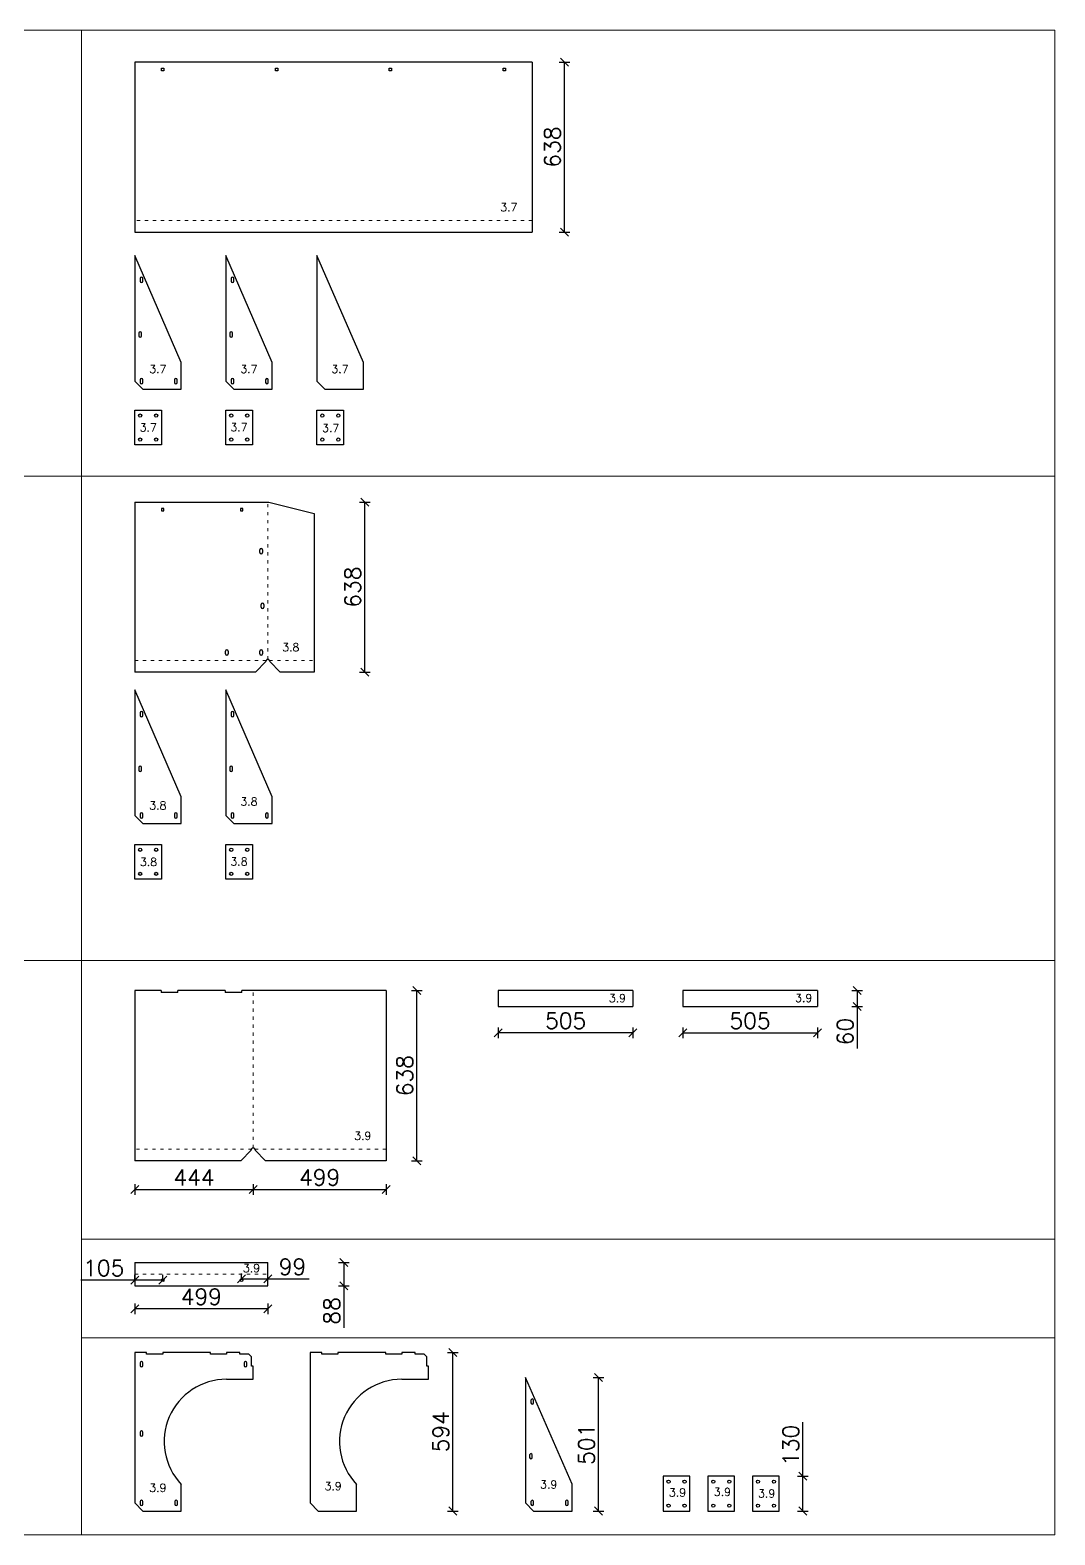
# Model space of a CAD drawing. Header units: millimetres. Extents: x 5046 to 103012, y -15969 to 47766.
# Drawn here: x 90714 to 94557, y 6032 to 11673 of the extents above; entities that cross this region are included whole.
import ezdxf

# ---------------------------------------------------------------- set-up
doc = ezdxf.new("R2010")
doc.units = ezdxf.units.MM
doc.linetypes.add('ACAD_ISO03W100', pattern=[30, 12, -18])
doc.layers.get('0').update_dxf_attribs({"lineweight": 0})
doc.layers.get('Defpoints').update_dxf_attribs({"lineweight": 0})
for name, color, linetype, lineweight in [('DIM', 3, 'Continuous', 0), ('Pomocnicze', 252, 'Continuous', 0), ('TEXT', 2, 'Continuous', 0)]:
    doc.layers.add(name, color=color, linetype=linetype, lineweight=lineweight)
doc.styles.add('Skala 1-20', font='simplex.shx', dxfattribs={"height": 60})
doc.styles.add('Skala 1-50', font='simplex.shx', dxfattribs={"height": 120})
doc.dimstyles.new('Skala 1-20', dxfattribs={"dimtxt": 6, "dimasz": 30, "dimexe": 20, "dimexo": 0.625, "dimgap": 15, "dimtad": 1, "dimdec": 0, "dimtxsty": 'Skala 1-20', "dimblk": 'OBLIQUE', "dimcen": 2.5, "dimadec": 0, "dimazin": 0, "dimtfac": 1, "dimtdec": 0, "dimtmove": 0, "dimatfit": 3, "dimldrblk": 'OBLIQUE', "dimfxl": 20, "dimfxlon": 1, "dimarcsym": 0})

# ---------------------------------------------------------------- blocks, each defined once
blk = doc.blocks.new('_Oblique')
at = {"color": 0, "linetype": 'ByBlock', "lineweight": -2}
blk.add_line((-0.5, -0.5), (0.5, 0.5), dxfattribs=at)
blk = doc.blocks.new('*D3632')
at = {"layer": 'Defpoints', "color": 0}
for p in [(92597, 11553.7), (92717.8, 11553.7), (92597, 10916.2)]:
    blk.add_point(p, dxfattribs=at)
at = {"layer": 'DIM', "color": 0, "lineweight": -2}
for p, q in [((92697.8, 11553.7), (92737.8, 11553.7)), ((92717.8, 10916.2), (92717.8, 11553.7)), ((92697.8, 10916.2), (92737.8, 10916.2))]:
    blk.add_line(p, q, dxfattribs=at)
at = {"layer": 'DIM', "color": 0, "linetype": 'ByBlock', "lineweight": -2, "xscale": 30, "yscale": 30, "zscale": 30}
for p, rotation in [((92717.8, 11553.7), 90), ((92717.8, 10916.2), 270)]:
    blk.add_blockref('_Oblique', p, dxfattribs=dict(at, rotation=rotation))
at = {"layer": 'DIM', "color": 0, "insert": (92672.8, 11234.9), "char_height": 60, "attachment_point": 5, "rotation": 90, "style": 'Skala 1-20'}
blk.add_mtext('638', dxfattribs=at)
blk = doc.blocks.new('*D3686')
at = {"layer": 'Defpoints', "color": 0}
for p in [(91333.1, 9903.8), (91969.2, 9903.8), (91333.1, 9266.3)]:
    blk.add_point(p, dxfattribs=at)
at = {"layer": 'DIM', "color": 0, "lineweight": -2}
for p, q in [((91949.2, 9903.8), (91989.2, 9903.8)), ((91969.2, 9266.3), (91969.2, 9903.8)), ((91949.2, 9266.3), (91989.2, 9266.3))]:
    blk.add_line(p, q, dxfattribs=at)
at = {"layer": 'DIM', "color": 0, "linetype": 'ByBlock', "lineweight": -2, "xscale": 30, "yscale": 30, "zscale": 30}
for p, rotation in [((91969.2, 9903.8), 90), ((91969.2, 9266.3), 270)]:
    blk.add_blockref('_Oblique', p, dxfattribs=dict(at, rotation=rotation))
at = {"layer": 'DIM', "color": 0, "insert": (91924.2, 9585.1), "char_height": 60, "attachment_point": 5, "rotation": 90, "style": 'Skala 1-20'}
blk.add_mtext('638', dxfattribs=at)
blk = doc.blocks.new('*D3687')
at = {"layer": 'Defpoints', "color": 0}
for p in [(91969.2, 8072.5), (92164.4, 8072.5), (91969.2, 7435)]:
    blk.add_point(p, dxfattribs=at)
at = {"layer": 'DIM', "color": 0, "lineweight": -2}
for p, q in [((92144.4, 8072.5), (92184.4, 8072.5)), ((92164.4, 7435), (92164.4, 8072.5)), ((92144.4, 7435), (92184.4, 7435))]:
    blk.add_line(p, q, dxfattribs=at)
at = {"layer": 'DIM', "color": 0, "linetype": 'ByBlock', "lineweight": -2, "xscale": 30, "yscale": 30, "zscale": 30}
for p, rotation in [((92164.4, 8072.5), 90), ((92164.4, 7435), 270)]:
    blk.add_blockref('_Oblique', p, dxfattribs=dict(at, rotation=rotation))
at = {"layer": 'DIM', "color": 0, "insert": (92119.4, 7753.8), "char_height": 60, "attachment_point": 5, "rotation": 90, "style": 'Skala 1-20'}
blk.add_mtext('638', dxfattribs=at)
blk = doc.blocks.new('*D3688')
at = {"layer": 'Defpoints', "color": 0}
for p in [(91107, 7753.8), (91550.8, 7753.8), (91550.8, 7327.4)]:
    blk.add_point(p, dxfattribs=at)
at = {"layer": 'DIM', "color": 0, "lineweight": -2}
for p, q in [((91107, 7347.4), (91107, 7307.4)), ((91550.8, 7347.4), (91550.8, 7307.4)), ((91107, 7327.4), (91550.8, 7327.4))]:
    blk.add_line(p, q, dxfattribs=at)
at = {"layer": 'DIM', "color": 0, "linetype": 'ByBlock', "lineweight": -2, "xscale": 30, "yscale": 30, "zscale": 30, "rotation": 180}
blk.add_blockref('_Oblique', (91107, 7327.4), dxfattribs=at)
at = {"layer": 'DIM', "color": 0, "linetype": 'ByBlock', "lineweight": -2, "xscale": 30, "yscale": 30, "zscale": 30}
blk.add_blockref('_Oblique', (91550.8, 7327.4), dxfattribs=at)
at = {"layer": 'DIM', "color": 0, "insert": (91328.9, 7372.4), "char_height": 60, "attachment_point": 5, "style": 'Skala 1-20'}
blk.add_mtext('444', dxfattribs=at)
blk = doc.blocks.new('*D3689')
at = {"layer": 'Defpoints', "color": 0}
for p in [(91550.8, 7753.8), (92049.5, 7753.8), (92049.5, 7327.4)]:
    blk.add_point(p, dxfattribs=at)
at = {"layer": 'DIM', "color": 0, "lineweight": -2}
for p, q in [((91550.8, 7347.4), (91550.8, 7307.4)), ((92049.5, 7347.4), (92049.5, 7307.4)), ((91550.8, 7327.4), (92049.5, 7327.4))]:
    blk.add_line(p, q, dxfattribs=at)
at = {"layer": 'DIM', "color": 0, "linetype": 'ByBlock', "lineweight": -2, "xscale": 30, "yscale": 30, "zscale": 30, "rotation": 180}
blk.add_blockref('_Oblique', (91550.8, 7327.4), dxfattribs=at)
at = {"layer": 'DIM', "color": 0, "linetype": 'ByBlock', "lineweight": -2, "xscale": 30, "yscale": 30, "zscale": 30}
blk.add_blockref('_Oblique', (92049.5, 7327.4), dxfattribs=at)
at = {"layer": 'DIM', "color": 0, "insert": (91800.1, 7372.4), "char_height": 60, "attachment_point": 5, "style": 'Skala 1-20'}
blk.add_mtext('499', dxfattribs=at)
blk = doc.blocks.new('*D3695')
at = {"layer": 'Defpoints', "color": 0}
for p in [(91107, 7052.8), (91606, 7052.8), (91107, 6880)]:
    blk.add_point(p, dxfattribs=at)
at = {"layer": 'DIM', "color": 0, "lineweight": -2}
for p, q in [((91107, 6900), (91107, 6860)), ((91606, 6900), (91606, 6860)), ((91606, 6880), (91107, 6880))]:
    blk.add_line(p, q, dxfattribs=at)
at = {"layer": 'DIM', "color": 0, "linetype": 'ByBlock', "lineweight": -2, "xscale": 30, "yscale": 30, "zscale": 30, "rotation": 180}
blk.add_blockref('_Oblique', (91107, 6880), dxfattribs=at)
at = {"layer": 'DIM', "color": 0, "linetype": 'ByBlock', "lineweight": -2, "xscale": 30, "yscale": 30, "zscale": 30}
blk.add_blockref('_Oblique', (91606, 6880), dxfattribs=at)
at = {"layer": 'DIM', "color": 0, "insert": (91356.5, 6925), "char_height": 60, "attachment_point": 5, "style": 'Skala 1-20'}
blk.add_mtext('499', dxfattribs=at)
blk = doc.blocks.new('*D3698')
at = {"layer": 'Defpoints', "color": 0}
for p in [(91507.5, 6987.3), (91606, 6992), (91606, 6987.3)]:
    blk.add_point(p, dxfattribs=at)
at = {"layer": 'DIM', "color": 0, "lineweight": -2}
for p, q in [((91507.5, 6987.9), (91507.5, 7012)), ((91606, 6987.9), (91606, 7012)), ((91507.5, 6992), (91606, 6992)), ((91606, 6992), (91760.3, 6992))]:
    blk.add_line(p, q, dxfattribs=at)
at = {"layer": 'DIM', "color": 0, "linetype": 'ByBlock', "lineweight": -2, "xscale": 30, "yscale": 30, "zscale": 30, "rotation": 180}
blk.add_blockref('_Oblique', (91507.5, 6992), dxfattribs=at)
at = {"layer": 'DIM', "color": 0, "linetype": 'ByBlock', "lineweight": -2, "xscale": 30, "yscale": 30, "zscale": 30}
blk.add_blockref('_Oblique', (91606, 6992), dxfattribs=at)
at = {"layer": 'DIM', "color": 0, "insert": (91698.1, 7037), "char_height": 60, "attachment_point": 5, "style": 'Skala 1-20'}
blk.add_mtext('99', dxfattribs=at)
blk = doc.blocks.new('*D3699')
at = {"layer": 'Defpoints', "color": 0}
for p in [(91107, 6987.6), (91107, 6987.3), (91211.5, 6987.3)]:
    blk.add_point(p, dxfattribs=at)
at = {"layer": 'DIM', "color": 0, "lineweight": -2}
for p, q in [((91107, 6987.6), (91107, 7007.6)), ((91211.5, 6987.6), (91211.5, 7007.6)), ((91107, 6987.6), (90904.1, 6987.6)), ((91211.5, 6987.6), (91107, 6987.6))]:
    blk.add_line(p, q, dxfattribs=at)
at = {"layer": 'DIM', "color": 0, "linetype": 'ByBlock', "lineweight": -2, "xscale": 30, "yscale": 30, "zscale": 30, "rotation": 180}
blk.add_blockref('_Oblique', (91107, 6987.6), dxfattribs=at)
at = {"layer": 'DIM', "color": 0, "linetype": 'ByBlock', "lineweight": -2, "xscale": 30, "yscale": 30, "zscale": 30}
blk.add_blockref('_Oblique', (91211.5, 6987.6), dxfattribs=at)
at = {"layer": 'DIM', "color": 0, "insert": (90990.6, 7032.6), "char_height": 60, "attachment_point": 5, "style": 'Skala 1-20'}
blk.add_mtext('105', dxfattribs=at)
blk = doc.blocks.new('*D3705')
at = {"layer": 'Defpoints', "color": 0}
for p in [(91938.3, 6715.7), (92299.3, 6715.7), (91938.3, 6121.7)]:
    blk.add_point(p, dxfattribs=at)
at = {"layer": 'DIM', "color": 0, "lineweight": -2}
for p, q in [((92279.3, 6715.7), (92319.3, 6715.7)), ((92299.3, 6121.7), (92299.3, 6715.7)), ((92279.3, 6121.7), (92319.3, 6121.7))]:
    blk.add_line(p, q, dxfattribs=at)
at = {"layer": 'DIM', "color": 0, "linetype": 'ByBlock', "lineweight": -2, "xscale": 30, "yscale": 30, "zscale": 30}
for p, rotation in [((92299.3, 6715.7), 90), ((92299.3, 6121.7), 270)]:
    blk.add_blockref('_Oblique', p, dxfattribs=dict(at, rotation=rotation))
at = {"layer": 'DIM', "color": 0, "insert": (92254.3, 6418.7), "char_height": 60, "attachment_point": 5, "rotation": 90, "style": 'Skala 1-20'}
blk.add_mtext('594', dxfattribs=at)
blk = doc.blocks.new('*D3706')
at = {"layer": 'Defpoints', "color": 0}
for p in [(92469.9, 8012.5), (92974.9, 8012.5), (92469.9, 7914.7)]:
    blk.add_point(p, dxfattribs=at)
at = {"layer": 'DIM', "color": 0, "lineweight": -2}
for p, q in [((92469.9, 7934.7), (92469.9, 7894.7)), ((92974.9, 7914.7), (92469.9, 7914.7)), ((92974.9, 7934.7), (92974.9, 7894.7))]:
    blk.add_line(p, q, dxfattribs=at)
at = {"layer": 'DIM', "color": 0, "linetype": 'ByBlock', "lineweight": -2, "xscale": 30, "yscale": 30, "zscale": 30, "rotation": 180}
blk.add_blockref('_Oblique', (92469.9, 7914.7), dxfattribs=at)
at = {"layer": 'DIM', "color": 0, "linetype": 'ByBlock', "lineweight": -2, "xscale": 30, "yscale": 30, "zscale": 30}
blk.add_blockref('_Oblique', (92974.9, 7914.7), dxfattribs=at)
at = {"layer": 'DIM', "color": 0, "insert": (92722.4, 7959.7), "char_height": 60, "attachment_point": 5, "style": 'Skala 1-20'}
blk.add_mtext('505', dxfattribs=at)
blk = doc.blocks.new('*D3707')
at = {"layer": 'Defpoints', "color": 0}
for p in [(93161.5, 8012.5), (93666.5, 8012.5), (93666.5, 7914.7)]:
    blk.add_point(p, dxfattribs=at)
at = {"layer": 'DIM', "color": 0, "lineweight": -2}
for p, q in [((93161.5, 7934.7), (93161.5, 7894.7)), ((93161.5, 7914.7), (93666.5, 7914.7)), ((93666.5, 7934.7), (93666.5, 7894.7))]:
    blk.add_line(p, q, dxfattribs=at)
at = {"layer": 'DIM', "color": 0, "linetype": 'ByBlock', "lineweight": -2, "xscale": 30, "yscale": 30, "zscale": 30, "rotation": 180}
blk.add_blockref('_Oblique', (93161.5, 7914.7), dxfattribs=at)
at = {"layer": 'DIM', "color": 0, "linetype": 'ByBlock', "lineweight": -2, "xscale": 30, "yscale": 30, "zscale": 30}
blk.add_blockref('_Oblique', (93666.5, 7914.7), dxfattribs=at)
at = {"layer": 'DIM', "color": 0, "insert": (93414, 7959.7), "char_height": 60, "attachment_point": 5, "style": 'Skala 1-20'}
blk.add_mtext('505', dxfattribs=at)
blk = doc.blocks.new('*D3708')
at = {"layer": 'Defpoints', "color": 0}
for p in [(93666.5, 8072.5), (93666.5, 8012.5), (93815.6, 8012.5)]:
    blk.add_point(p, dxfattribs=at)
at = {"layer": 'DIM', "color": 0, "lineweight": -2}
for p, q in [((93795.6, 8072.5), (93835.6, 8072.5)), ((93815.6, 8072.5), (93815.6, 8012.5)), ((93795.6, 8012.5), (93835.6, 8012.5)), ((93815.6, 8012.5), (93815.6, 7855.4))]:
    blk.add_line(p, q, dxfattribs=at)
at = {"layer": 'DIM', "color": 0, "linetype": 'ByBlock', "lineweight": -2, "xscale": 30, "yscale": 30, "zscale": 30}
for p, rotation in [((93815.6, 8072.5), 90), ((93815.6, 8012.5), 270)]:
    blk.add_blockref('_Oblique', p, dxfattribs=dict(at, rotation=rotation))
at = {"layer": 'DIM', "color": 0, "insert": (93770.6, 7918.9), "char_height": 60, "attachment_point": 5, "rotation": 90, "style": 'Skala 1-20'}
blk.add_mtext('60', dxfattribs=at)
blk = doc.blocks.new('*D3710')
at = {"layer": 'Defpoints', "color": 0}
for p in [(92572.5, 6622.5), (92845.9, 6622.5), (92674.5, 6121.7)]:
    blk.add_point(p, dxfattribs=at)
at = {"layer": 'DIM', "color": 0, "lineweight": -2}
for p, q in [((92825.9, 6622.5), (92865.9, 6622.5)), ((92845.9, 6121.7), (92845.9, 6622.5)), ((92825.9, 6121.7), (92865.9, 6121.7))]:
    blk.add_line(p, q, dxfattribs=at)
at = {"layer": 'DIM', "color": 0, "linetype": 'ByBlock', "lineweight": -2, "xscale": 30, "yscale": 30, "zscale": 30}
for p, rotation in [((92845.9, 6622.5), 90), ((92845.9, 6121.7), 270)]:
    blk.add_blockref('_Oblique', p, dxfattribs=dict(at, rotation=rotation))
at = {"layer": 'DIM', "color": 0, "insert": (92800.9, 6372.1), "char_height": 60, "attachment_point": 5, "rotation": 90, "style": 'Skala 1-20'}
blk.add_mtext('501', dxfattribs=at)
blk = doc.blocks.new('*D3715')
at = {"layer": 'Defpoints', "color": 0}
for p in [(93523.6, 6251.7), (93611.6, 6251.7), (93523.6, 6121.7)]:
    blk.add_point(p, dxfattribs=at)
at = {"layer": 'DIM', "color": 0, "lineweight": -2}
for p, q in [((93611.6, 6251.7), (93611.6, 6454.5)), ((93591.6, 6251.7), (93631.6, 6251.7)), ((93611.6, 6121.7), (93611.6, 6251.7)), ((93591.6, 6121.7), (93631.6, 6121.7))]:
    blk.add_line(p, q, dxfattribs=at)
at = {"layer": 'DIM', "color": 0, "linetype": 'ByBlock', "lineweight": -2, "xscale": 30, "yscale": 30, "zscale": 30}
for p, rotation in [((93611.6, 6251.7), 90), ((93611.6, 6121.7), 270)]:
    blk.add_blockref('_Oblique', p, dxfattribs=dict(at, rotation=rotation))
at = {"layer": 'DIM', "color": 0, "insert": (93566.6, 6368.1), "char_height": 60, "attachment_point": 5, "rotation": 90, "style": 'Skala 1-20'}
blk.add_mtext('130', dxfattribs=at)
blk = doc.blocks.new('*D3777')
at = {"layer": 'Defpoints', "color": 0}
for p in [(91606, 7052.8), (91606, 6965.3), (91891, 6965.3)]:
    blk.add_point(p, dxfattribs=at)
at = {"layer": 'DIM', "color": 0, "lineweight": -2}
for p, q in [((91871, 7052.8), (91911, 7052.8)), ((91891, 7052.8), (91891, 6965.3)), ((91871, 6965.3), (91911, 6965.3)), ((91891, 6965.3), (91891, 6808.2))]:
    blk.add_line(p, q, dxfattribs=at)
at = {"layer": 'DIM', "color": 0, "linetype": 'ByBlock', "lineweight": -2, "xscale": 30, "yscale": 30, "zscale": 30}
for p, rotation in [((91891, 7052.8), 90), ((91891, 6965.3), 270)]:
    blk.add_blockref('_Oblique', p, dxfattribs=dict(at, rotation=rotation))
at = {"layer": 'DIM', "color": 0, "insert": (91846, 6871.7), "char_height": 60, "attachment_point": 5, "rotation": 90, "style": 'Skala 1-20'}
blk.add_mtext('88', dxfattribs=at)

msp = doc.modelspace()

# ---------------------------------------------------------------- linework, layer by layer
at = {"color": 7, "linetype": 'Continuous', "lineweight": 25}
for p, q in [((91107, 11553.7), (91107, 10916.2)), ((92597, 11553.7), (91107, 11553.7)), ((91207, 11530.2), (91216, 11530.2)), ((91207, 11521.2), (91207, 11530.2)), ((91216, 11521.2), (91207, 11521.2)), ((91216, 11530.2), (91216, 11521.2)), ((91634, 11530.2), (91643, 11530.2)), ((91634, 11521.2), (91634, 11530.2)), ((91643, 11521.2), (91634, 11521.2)), ((91643, 11530.2), (91643, 11521.2)), ((92061, 11530.2), (92070, 11530.2)), ((92061, 11521.2), (92061, 11530.2)), ((92070, 11521.2), (92061, 11521.2)), ((92070, 11530.2), (92070, 11521.2)), ((92488, 11530.2), (92497, 11530.2)), ((92488, 11521.2), (92488, 11530.2)), ((92497, 11521.2), (92488, 11521.2)), ((92497, 11530.2), (92497, 11521.2)), ((92597, 11553.7), (92597, 10916.2)), ((91107, 10916.2), (92597, 10916.2)), ((91281, 10427.1), (91107, 10827.9)), ((91107, 10827.9), (91107, 10357.1)), ((91622.5, 10427.1), (91448.5, 10827.9)), ((91448.5, 10827.9), (91448.5, 10357.1)), ((91964, 10427.1), (91790, 10827.9)), ((91790, 10827.9), (91790, 10357.1)), ((91127, 10742.1), (91127, 10732.1)), ((91137, 10732.1), (91137, 10742.1)), ((91468.5, 10742.1), (91468.5, 10732.1)), ((91478.5, 10732.1), (91478.5, 10742.1)), ((91122, 10537.1), (91122, 10527.1)), ((91132, 10527.1), (91132, 10537.1)), ((91463.5, 10537.1), (91463.5, 10527.1)), ((91473.5, 10527.1), (91473.5, 10537.1)), ((91281, 10327.1), (91281, 10427.1)), ((91622.5, 10327.1), (91622.5, 10427.1)), ((91964, 10327.1), (91964, 10427.1)), ((91107, 10357.1), (91137, 10327.1)), ((91127, 10362.1), (91127, 10352.1)), ((91137, 10352.1), (91137, 10362.1)), ((91137, 10327.1), (91281, 10327.1)), ((91256.1, 10362.1), (91256.1, 10352.1)), ((91266.1, 10352.1), (91266.1, 10362.1)), ((91448.5, 10357.1), (91478.5, 10327.1)), ((91468.5, 10362.1), (91468.5, 10352.1)), ((91478.5, 10352.1), (91478.5, 10362.1)), ((91478.5, 10327.1), (91622.5, 10327.1)), ((91597.6, 10362.1), (91597.6, 10352.1)), ((91607.6, 10352.1), (91607.6, 10362.1)), ((91790, 10357.1), (91820, 10327.1)), ((91820, 10327.1), (91964, 10327.1)), ((91107, 10118.4), (91107, 10248.4)), ((91107, 10248.4), (91207, 10248.4)), ((91207, 10248.4), (91207, 10118.4)), ((91448.5, 10118.4), (91448.5, 10248.4)), ((91448.5, 10248.4), (91548.5, 10248.4)), ((91548.5, 10248.4), (91548.5, 10118.4)), ((91790, 10118.4), (91790, 10248.4)), ((91790, 10248.4), (91890, 10248.4)), ((91890, 10248.4), (91890, 10118.4)), ((91207, 10118.4), (91107, 10118.4)), ((91548.5, 10118.4), (91448.5, 10118.4)), ((91890, 10118.4), (91790, 10118.4)), ((91107, 9903.8), (91610, 9903.8)), ((91107, 9903.8), (91107, 9266.3)), ((91207, 9880.3), (91207, 9871.3)), ((91216, 9880.3), (91207, 9880.3)), ((91216, 9871.3), (91216, 9880.3)), ((91503, 9880.3), (91503, 9871.3)), ((91512, 9880.3), (91503, 9880.3)), ((91512, 9871.3), (91512, 9880.3)), ((91610, 9903.8), (91779.5, 9860.7)), ((91207, 9871.3), (91216, 9871.3)), ((91503, 9871.3), (91512, 9871.3)), ((91779.5, 9860.7), (91779.5, 9266.3)), ((91576, 9714.8), (91576, 9724.8)), ((91586, 9724.8), (91586, 9714.8)), ((91581, 9509.8), (91581, 9519.8)), ((91591, 9519.8), (91591, 9509.8)), ((91446.9, 9334.8), (91446.9, 9344.8)), ((91456.9, 9344.8), (91456.9, 9334.8)), ((91576, 9334.8), (91576, 9344.8)), ((91586, 9344.8), (91586, 9334.8)), ((91601.5, 9314.4), (91598.6, 9305.8)), ((91610, 9314.4), (91601.5, 9314.4)), ((91612.9, 9305.8), (91610, 9314.4)), ((91559.2, 9266.3), (91107, 9266.3)), ((91559.2, 9266.3), (91598.6, 9305.8)), ((91612.9, 9305.8), (91652.3, 9266.3)), ((91779.5, 9266.3), (91652.3, 9266.3)), ((91281, 8799.2), (91107, 9200)), ((91107, 9200), (91107, 8729.2)), ((91622.5, 8799.2), (91448.5, 9200)), ((91448.5, 9200), (91448.5, 8729.2)), ((91127, 9114.2), (91127, 9104.2)), ((91137, 9104.2), (91137, 9114.2)), ((91468.5, 9114.2), (91468.5, 9104.2)), ((91478.5, 9104.2), (91478.5, 9114.2)), ((91122, 8909.2), (91122, 8899.2)), ((91132, 8899.2), (91132, 8909.2)), ((91463.5, 8909.2), (91463.5, 8899.2)), ((91473.5, 8899.2), (91473.5, 8909.2)), ((91281, 8699.2), (91281, 8799.2)), ((91622.5, 8699.2), (91622.5, 8799.2)), ((91107, 8729.2), (91137, 8699.2)), ((91127, 8734.2), (91127, 8724.2)), ((91137, 8724.2), (91137, 8734.2)), ((91137, 8699.2), (91281, 8699.2)), ((91256.1, 8734.2), (91256.1, 8724.2)), ((91266.1, 8724.2), (91266.1, 8734.2)), ((91448.5, 8729.2), (91478.5, 8699.2)), ((91468.5, 8734.2), (91468.5, 8724.2)), ((91478.5, 8724.2), (91478.5, 8734.2)), ((91478.5, 8699.2), (91622.5, 8699.2)), ((91597.6, 8734.2), (91597.6, 8724.2)), ((91607.6, 8724.2), (91607.6, 8734.2)), ((91107, 8490.5), (91107, 8620.5)), ((91107, 8620.5), (91207, 8620.5)), ((91207, 8620.5), (91207, 8490.5)), ((91448.5, 8490.5), (91448.5, 8620.5)), ((91448.5, 8620.5), (91548.5, 8620.5)), ((91548.5, 8620.5), (91548.5, 8490.5)), ((91207, 8490.5), (91107, 8490.5)), ((91548.5, 8490.5), (91448.5, 8490.5)), ((91107, 8072.5), (91107, 7435)), ((91206.3, 8072.5), (91107, 8072.5)), ((91206.3, 8072.5), (91206.3, 8065.5)), ((91268.3, 8065.5), (91268.3, 8072.5)), ((91445.8, 8072.5), (91268.3, 8072.5)), ((91445.8, 8072.5), (91445.8, 8065.5)), ((91507.8, 8065.5), (91507.8, 8072.5)), ((92049.5, 8072.5), (91507.8, 8072.5)), ((92049.5, 8072.5), (92049.5, 7435)), ((92974.9, 8072.5), (92469.9, 8072.5)), ((92469.9, 8072.5), (92469.9, 8012.5)), ((92974.9, 8072.5), (92974.9, 8012.5)), ((93666.5, 8072.5), (93161.5, 8072.5)), ((93161.5, 8072.5), (93161.5, 8012.5)), ((93666.5, 8072.5), (93666.5, 8012.5)), ((91268.3, 8065.5), (91206.3, 8065.5)), ((91507.8, 8065.5), (91445.8, 8065.5)), ((92469.9, 8012.5), (92974.9, 8012.5)), ((93161.5, 8012.5), (93666.5, 8012.5)), ((91504.2, 7435), (91543.6, 7474.5)), ((91543.6, 7474.5), (91546.5, 7483)), ((91546.5, 7483), (91555, 7483)), ((91555, 7483), (91557.9, 7474.5)), ((91557.9, 7474.5), (91597.3, 7435)), ((91504.2, 7435), (91107, 7435)), ((92049.5, 7435), (91597.3, 7435)), ((91107, 7052.8), (91107, 6965.3)), ((91107, 7052.8), (91606, 7052.8)), ((91606, 6965.3), (91606, 7052.8)), ((91107, 6965.3), (91606, 6965.3)), ((91107, 6715.7), (91107, 6151.7)), ((91151, 6715.7), (91107, 6715.7)), ((91151, 6709.2), (91151, 6715.7)), ((91211.5, 6715.7), (91211.5, 6709.2)), ((91390.5, 6715.7), (91211.5, 6715.7)), ((91390.5, 6709.2), (91390.5, 6715.7)), ((91451, 6715.7), (91451, 6709.2)), ((91500.5, 6715.7), (91451, 6715.7)), ((91500.5, 6709.2), (91500.5, 6715.7)), ((91764.3, 6715.7), (91764.3, 6151.7)), ((91808.3, 6715.7), (91764.3, 6715.7)), ((91808.3, 6709.2), (91808.3, 6715.7)), ((91868.8, 6715.7), (91868.8, 6709.2)), ((92047.8, 6715.7), (91868.8, 6715.7)), ((92047.8, 6709.2), (92047.8, 6715.7)), ((92108.3, 6715.7), (92108.3, 6709.2)), ((92157.8, 6715.7), (92108.3, 6715.7)), ((92157.8, 6709.2), (92157.8, 6715.7)), ((91127, 6676.7), (91127, 6666.7)), ((91137, 6666.7), (91137, 6676.7)), ((91211.5, 6709.2), (91151, 6709.2)), ((91451, 6709.2), (91390.5, 6709.2)), ((91534.5, 6709.2), (91500.5, 6709.2)), ((91517, 6676.7), (91517, 6666.7)), ((91527, 6666.7), (91527, 6676.7)), ((91544.5, 6665.2), (91544.5, 6699.2)), ((91551, 6665.2), (91544.5, 6665.2)), ((91551, 6615.7), (91551, 6665.2)), ((91868.8, 6709.2), (91808.3, 6709.2)), ((92108.3, 6709.2), (92047.8, 6709.2)), ((92191.8, 6709.2), (92157.8, 6709.2)), ((92201.8, 6665.2), (92201.8, 6699.2)), ((92208.3, 6665.2), (92201.8, 6665.2)), ((92208.3, 6615.7), (92208.3, 6665.2)), ((91451, 6615.7), (91551, 6615.7)), ((92108.3, 6615.7), (92208.3, 6615.7)), ((92572.5, 6622.5), (92572.5, 6151.7)), ((92746.5, 6221.7), (92572.5, 6622.5)), ((92592.5, 6536.7), (92592.5, 6526.7)), ((92602.5, 6526.7), (92602.5, 6536.7)), ((91127, 6416.7), (91127, 6406.7)), ((91137, 6406.7), (91137, 6416.7)), ((92587.5, 6331.7), (92587.5, 6321.7)), ((92597.5, 6321.7), (92597.5, 6331.7)), ((91281, 6121.7), (91281, 6221.7)), ((91938.3, 6121.7), (91938.3, 6221.7)), ((92746.5, 6121.7), (92746.5, 6221.7)), ((93188.3, 6251.7), (93088.3, 6251.7)), ((93088.3, 6251.7), (93088.3, 6121.7)), ((93188.3, 6121.7), (93188.3, 6251.7)), ((93356, 6251.7), (93256, 6251.7)), ((93256, 6251.7), (93256, 6121.7)), ((93356, 6121.7), (93356, 6251.7)), ((93523.6, 6251.7), (93423.6, 6251.7)), ((93423.6, 6251.7), (93423.6, 6121.7)), ((93523.6, 6121.7), (93523.6, 6251.7)), ((91107, 6151.7), (91137, 6121.7)), ((91127, 6156.7), (91127, 6146.7)), ((91137, 6146.7), (91137, 6156.7)), ((91257, 6156.7), (91257, 6146.7)), ((91267, 6146.7), (91267, 6156.7)), ((91764.3, 6151.7), (91794.3, 6121.7)), ((92572.5, 6151.7), (92602.5, 6121.7)), ((92592.5, 6156.7), (92592.5, 6146.7)), ((92602.5, 6146.7), (92602.5, 6156.7)), ((92721.6, 6156.7), (92721.6, 6146.7)), ((92731.6, 6146.7), (92731.6, 6156.7)), ((91137, 6121.7), (91281, 6121.7)), ((91794.3, 6121.7), (91938.3, 6121.7)), ((92602.5, 6121.7), (92746.5, 6121.7)), ((93088.3, 6121.7), (93188.3, 6121.7)), ((93256, 6121.7), (93356, 6121.7)), ((93423.6, 6121.7), (93523.6, 6121.7))]:
    msp.add_line(p, q, dxfattribs=at)
for p, q in [((91544.5, 6699.2), (91534.5, 6709.2)), ((92201.8, 6699.2), (92191.8, 6709.2))]:
    msp.add_line(p, q)
for centre, radius in [((91127, 10228.4), 6), ((91187, 10228.4), 6), ((91468.5, 10228.4), 6), ((91528.5, 10228.4), 6), ((91810, 10228.4), 6), ((91870, 10228.4), 6), ((91127, 10138.4), 6), ((91187, 10138.4), 6), ((91468.5, 10138.4), 6), ((91528.5, 10138.4), 6), ((91810, 10138.4), 6), ((91870, 10138.4), 6), ((91127, 8600.5), 6), ((91187, 8600.5), 6), ((91468.5, 8600.5), 6), ((91528.5, 8600.5), 6), ((91127, 8510.5), 6), ((91187, 8510.5), 6), ((91468.5, 8510.5), 6), ((91528.5, 8510.5), 6), ((91211.5, 6987.3), 5), ((91507.5, 6987.3), 5), ((93108.3, 6231.7), 6), ((93168.3, 6231.7), 6), ((93276, 6231.7), 6), ((93336, 6231.7), 6), ((93443.6, 6231.7), 6), ((93503.6, 6231.7), 6), ((93108.3, 6141.7), 6), ((93168.3, 6141.7), 6), ((93276, 6141.7), 6), ((93336, 6141.7), 6), ((93443.6, 6141.7), 6), ((93503.6, 6141.7), 6)]:
    msp.add_circle(centre, radius, dxfattribs=at)
for centre, radius, start, end in [((91132, 10742.1), 5, 0, 180), ((91132, 10732.1), 5, 180, 0), ((91473.5, 10742.1), 5, 0, 180), ((91473.5, 10732.1), 5, 180, 0), ((91127, 10537.1), 5, 0, 180), ((91127, 10527.1), 5, 180, 0), ((91468.5, 10537.1), 5, 0, 180), ((91468.5, 10527.1), 5, 180, 0), ((91132, 10362.1), 5, 0, 180), ((91132, 10352.1), 5, 180, 0), ((91261.1, 10362.1), 5, 0, 180), ((91261.1, 10352.1), 5, 180, 0), ((91473.5, 10362.1), 5, 0, 180), ((91473.5, 10352.1), 5, 180, 0), ((91602.6, 10362.1), 5, 0, 180), ((91602.6, 10352.1), 5, 180, 0), ((91581, 9724.8), 5, 0, 180), ((91581, 9714.8), 5, 180, 0), ((91586, 9519.8), 5, 0, 180), ((91586, 9509.8), 5, 180, 0), ((91451.9, 9344.8), 5, 0, 180), ((91451.9, 9334.8), 5, 180, 0), ((91581, 9344.8), 5, 0, 180), ((91581, 9334.8), 5, 180, 0), ((91132, 9114.2), 5, 0, 180), ((91132, 9104.2), 5, 180, 0), ((91473.5, 9114.2), 5, 0, 180), ((91473.5, 9104.2), 5, 180, 0), ((91127, 8909.2), 5, 0, 180), ((91468.5, 8909.2), 5, 0, 180), ((91127, 8899.2), 5, 180, 0), ((91468.5, 8899.2), 5, 180, 0), ((91132, 8734.2), 5, 0, 180), ((91132, 8724.2), 5, 180, 0), ((91261.1, 8734.2), 5, 0, 180), ((91261.1, 8724.2), 5, 180, 0), ((91473.5, 8734.2), 5, 0, 180), ((91473.5, 8724.2), 5, 180, 0), ((91602.6, 8734.2), 5, 0, 180), ((91602.6, 8724.2), 5, 180, 0), ((91132, 6676.7), 5, 0, 180), ((91132, 6666.7), 5, 180, 0), ((91522, 6676.7), 5, 0, 180), ((91522, 6666.7), 5, 180, 0), ((91451, 6382), 233.7, 90, 223.3223), ((92108.3, 6382), 233.7, 90, 223.3223), ((92597.5, 6536.7), 5, 0, 180), ((92597.5, 6526.7), 5, 180, 0), ((91132, 6416.7), 5, 0, 180), ((91132, 6406.7), 5, 180, 0), ((92592.5, 6331.7), 5, 0, 180), ((92592.5, 6321.7), 5, 180, 0), ((91132, 6156.7), 5, 0, 180), ((91262, 6156.7), 5, 0, 180), ((92597.5, 6156.7), 5, 0, 180), ((92726.6, 6156.7), 5, 0, 180), ((91132, 6146.7), 5, 180, 0), ((91262, 6146.7), 5, 180, 0), ((92597.5, 6146.7), 5, 180, 0), ((92726.6, 6146.7), 5, 180, 0)]:
    msp.add_arc(centre, radius, start, end, dxfattribs=at)
at = {"layer": 'Pomocnicze'}
for p, q in [((90907, 11673.5), (90907, 6032.1)), ((94557, 10001), (86871.6, 10001)), ((94557, 8185.6), (86871.6, 8185.6)), ((94557, 7141.4), (90907, 7141.4)), ((94557, 6771.1), (90907, 6771.1))]:
    msp.add_line(p, q, dxfattribs=at)
at = {"layer": 'Pomocnicze', "linetype": 'ACAD_ISO03W100'}
for p, q in [((92597, 10959.9), (91107, 10959.9)), ((91605.8, 9314.4), (91605.8, 9903.8)), ((91107, 9310.1), (91600.1, 9310.1)), ((91611.5, 9310.1), (91779.5, 9310.1)), ((91550.8, 7483), (91550.8, 8072.5)), ((91545.1, 7478.8), (91107, 7478.8)), ((92049.5, 7478.8), (91556.5, 7478.8)), ((91107, 7009.1), (91606, 7009.1))]:
    msp.add_line(p, q, dxfattribs=at)
at = {"layer": 'Pomocnicze'}
msp.add_lwpolyline([(86871.6, 11673.5), (86871.6, 6032.1), (94557, 6032.1), (94557, 11673.5)], close=True, dxfattribs=at)

# ---------------------------------------------------------------- texts
at = {"layer": 'TEXT', "char_height": 30, "width": 74.012, "attachment_point": 1, "style": 'Skala 1-50'}
for s, insert in [('3.7', (92477.2, 11024.5)), ('3.7', (91161.2, 10417.9)), ('3.7', (91502.7, 10417.9)), ('3.7', (91844.2, 10417.9)), ('3.7', (91125.2, 10198.8)), ('3.7', (91465.3, 10199.8)), ('3.7', (91809.5, 10196.7)), ('3.8', (91659.7, 9374.7)), ('3.8', (91161.2, 8781.7)), ('3.8', (91502.7, 8796.4)), ('3.8', (91126.1, 8569.8)), ('3.8', (91465.5, 8571.5)), ('3.9', (92884.5, 8059.3)), ('3.9', (93582.8, 8059.8)), ('3.9', (91929.7, 7543.3)), ('3.9', (91512.3, 7047.3)), ('3.9', (91161.2, 6223.7)), ('3.9', (91818.5, 6230.2)), ('3.9', (92626.7, 6236.3)), ('3.9', (93109.8, 6206.3)), ('3.9', (93278.1, 6208.1)), ('3.9', (93443.9, 6202.4))]:
    msp.add_mtext(s, dxfattribs=dict(at, insert=insert))

# ---------------------------------------------------------------- dimensions: what is measured, and where the dimension line sits
at = {"layer": 'DIM'}
for base, p1, p2, angle, picture, middle in [((92717.8403, 11553.6878), (92597.0014, 10916.1778), (92597.0014, 11553.6878), 90, '*D3632', (92672.8403, 11234.9328)), ((91969.1804, 9903.8435), (91333.0872, 9266.3335), (91333.0872, 9903.8435), 90, '*D3686', (91924.1804, 9585.0885)), ((92164.4008, 8072.5064), (91969.1804, 7434.9964), (91969.1804, 8072.5064), 90, '*D3687', (92119.4008, 7753.7514)), ((93815.6, 8012.5), (93666.5, 8072.5), (93666.5, 8012.5), 90, '*D3708', (93770.6, 7918.9)), ((91107.0013894, 6987.6159714), (91211.5013894, 6987.3077152), (91107.0013894, 6987.3077152), 180, '*D3699', (90990.572818, 7032.6159714)), ((91107, 6880), (91606, 7052.8), (91107, 7052.8), 180, '*D3695', (91356.5, 6925)), ((91606.0013894, 6992.0290473), (91507.5013894, 6987.3077152), (91606.0013894, 6987.3077152), 180, '*D3698', (91698.1442466, 7037.0290473)), ((91891.0405, 6965.3077), (91606.0014, 7052.8177), (91606.0014, 6965.3077), 90, '*D3777', (91846.0405, 6871.7363)), ((92299.3, 6715.7), (91938.3, 6121.7), (91938.3, 6715.7), 90, '*D3705', (92254.3, 6418.7)), ((92845.9, 6622.5), (92674.5, 6121.7), (92572.5, 6622.5), 90, '*D3710', (92800.9, 6372.1)), ((93611.6, 6251.7), (93523.6, 6121.7), (93523.6, 6251.7), 90, '*D3715', (93566.6, 6368.1))]:
    dim = msp.add_linear_dim(base=base, p1=p1, p2=p2, angle=angle, dimstyle='Skala 1-20', dxfattribs=at)
    dim.commit()
    dim.dimension.update_dxf_attribs({"geometry": picture, "text_midpoint": middle})
for base, p1, p2, picture, middle in [((92469.9, 7914.7), (92974.9, 8012.5), (92469.9, 8012.5), '*D3706', (92722.4, 7959.7)), ((93666.5, 7914.7), (93161.5, 8012.5), (93666.5, 8012.5), '*D3707', (93414, 7959.7)), ((91550.8, 7327.4), (91107, 7753.8), (91550.8, 7753.8), '*D3688', (91328.9, 7372.4)), ((92049.5, 7327.4), (91550.8, 7753.8), (92049.5, 7753.8), '*D3689', (91800.1, 7372.4))]:
    dim = msp.add_linear_dim(base=base, p1=p1, p2=p2, dimstyle='Skala 1-20', dxfattribs=at)
    dim.commit()
    dim.dimension.update_dxf_attribs({"geometry": picture, "text_midpoint": middle})

doc.saveas('drawing.dxf')
